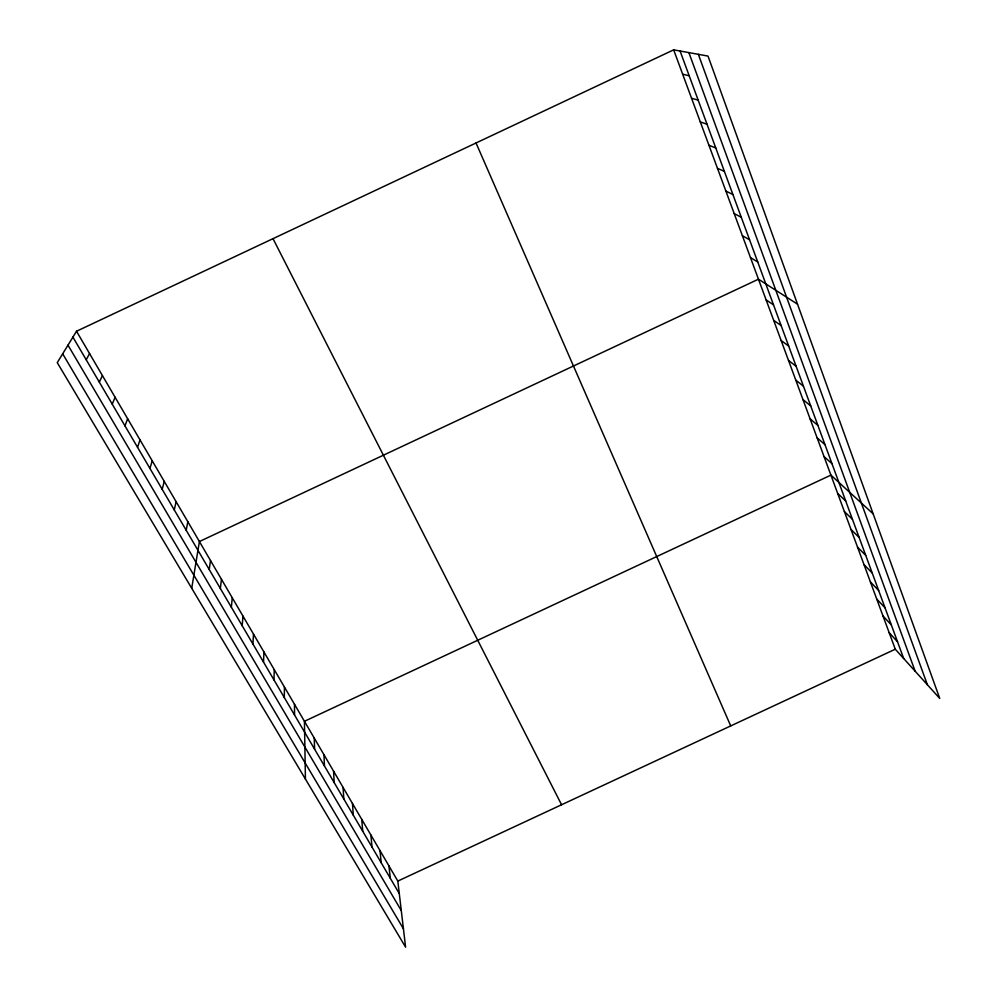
<?xml version="1.0" encoding="UTF-8"?>
<svg xmlns="http://www.w3.org/2000/svg" width="997" height="997" viewBox="0 0 997 997"><rect width="100%" height="100%" fill="white"/><g stroke="black" fill="none" stroke-linecap="round" stroke-linejoin="round"><path stroke-width="1.5" d="M284.319 697.576L284.432 687.058M273.988 679.954L274.25 669.635M263.52 662.108L263.943 651.988M252.926 644.05L253.512 634.142M242.209 625.767L242.956 616.071M231.354 607.26L232.264 597.789M220.362 588.517L221.446 579.269M209.233 569.536L210.492 560.526M191.723 588.267L199.4 541.545L758.468 279.197L797.513 304.172M186.202 530.267L187.835 521.743M174.276 509.941L176.108 501.678M162.199 489.34L164.231 481.352M149.961 468.478L152.192 460.764M137.549 447.317L140.004 439.889M124.974 425.881L127.641 418.74M112.225 404.146L115.129 397.317M99.301 382.113L102.429 375.595M86.203 359.767L89.568 353.574M76.52 331.253L57.253 362.646L405.592 947.15L397.815 881.086L76.52 331.253L673.66 49.85L708.02 56.081L939.747 698.448L895.281 649.209L673.66 49.85M397.815 881.086L895.281 649.209M682.658 74.202L689.189 75.76M691.544 98.217L698.174 100.174M700.305 121.908L707.035 124.239M708.954 145.288L715.771 147.98M717.479 168.343L724.395 171.397M725.891 191.1L732.895 194.502M734.191 213.557L741.282 217.296M742.391 235.728L749.57 239.791M750.479 257.6L757.732 261.974M766.12 299.885L773.522 304.87M773.672 320.324L781.149 325.583M781.137 340.5L788.677 346.046M788.502 360.44L796.117 366.26M795.793 380.131L803.457 386.213M802.984 399.585L810.723 405.929M810.087 418.815L817.889 425.407M817.116 437.808L824.968 444.637M824.058 456.576L831.959 463.642M873.16 513.854L830.912 475.12L304.434 721.292L305.431 779.081M837.692 493.453L845.705 500.98M844.384 511.561L852.447 519.312M851.014 529.469L859.127 537.433M857.557 547.166L865.708 555.329M864.025 564.663L872.225 573.038M870.418 581.949L878.669 590.523M876.737 599.06L885.037 607.821M882.993 615.959L891.33 624.92M889.174 632.684L897.549 641.819M62.674 353.823L403.436 928.793M67.983 345.149L401.293 910.597M72.918 337.111L399.286 893.586M273.004 238.657L561.573 804.753M476.03 142.982L730.714 725.916M680.079 51.009L903.693 658.519M688.877 52.604L915.134 671.205M698.361 54.337L927.384 684.765M388.942 865.907L390.301 878.27M379.969 850.566L381.215 862.779M370.909 835.05L372.018 847.114M361.737 819.347L362.734 831.261M352.452 803.47L353.324 815.222M343.068 787.418L343.815 799.008M333.584 771.167L334.182 782.595M323.975 754.741L324.449 765.995M314.267 738.116L314.591 749.196M294.489 704.281L294.539 714.986"/></g></svg>
